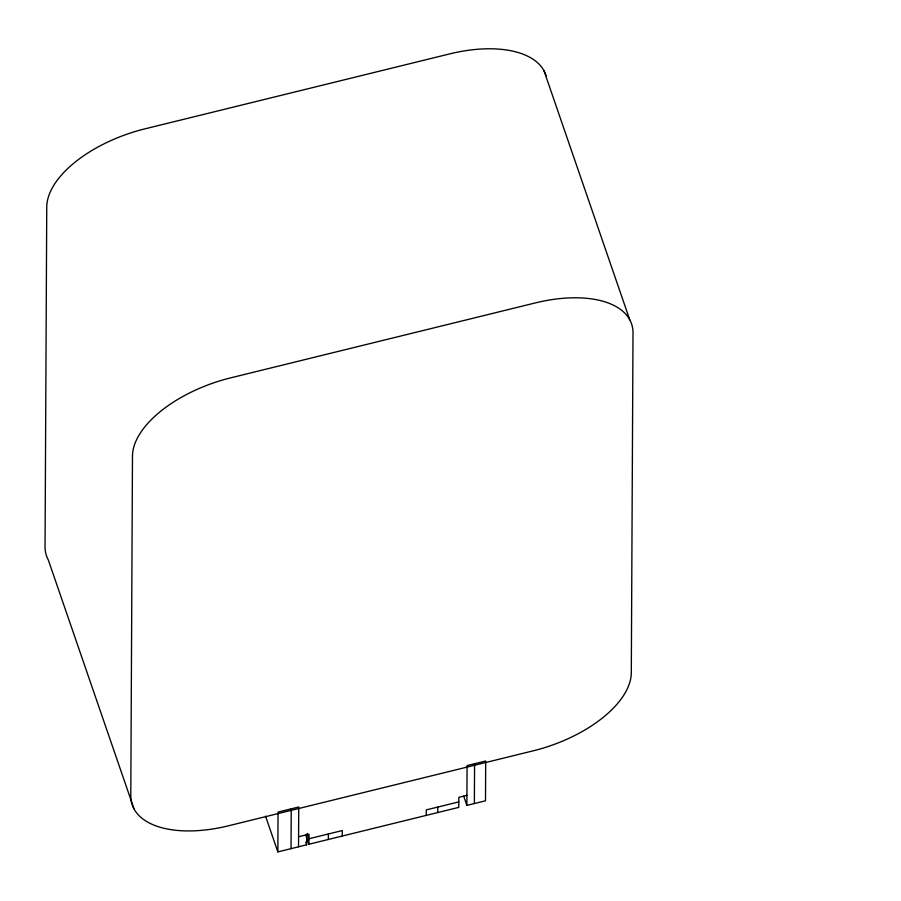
<?xml version="1.0" encoding="UTF-8"?>
<svg xmlns="http://www.w3.org/2000/svg" width="901" height="901" viewBox="0 0 901 901"><rect width="100%" height="100%" fill="white"/><g stroke="black" fill="none" stroke-linecap="round" stroke-linejoin="round"><path stroke-width="1.35" d="M306.689 834.743L306.644 844.811L277.846 851.895L278.049 812.083L298.738 806.992L298.535 846.805M291.034 848.641L291.237 808.839M466.932 795.324L458.823 797.317L458.767 807.386L308.919 844.248L308.975 834.18L298.58 836.736M328.347 839.473L328.369 833.977M342.267 836.038L342.301 830.553L308.953 838.752L307.117 833.436M426.241 815.394L426.274 809.898L458.8 801.901M437.751 812.556L437.773 807.071M466.876 805.393L467.078 765.58L485.695 761.007L485.504 800.809L466.876 805.393L463.722 796.225M474.376 803.546L474.568 763.744M544.001 70.751L629.743 319.754M305.721 834.934L308.919 844.248M305.732 842.176L306.644 844.811M265.547 816.171L277.846 851.895M134.046 808.952L48.316 559.96A101.914 51.875 -19 0 1 45.05 546.772L46.751 207.05A101.914 51.875 -19 0 1 144.847 128.877L449.712 53.891A101.914 51.875 -19 0 1 546.107 75.763M132.481 456.052L130.791 795.774A101.914 51.875 -19 0 0 228.347 825.823L533.212 750.826A101.914 51.875 -19 0 0 631.308 672.653L633.009 332.942A101.914 51.875 -19 0 0 535.442 302.894L230.588 377.879A101.914 51.875 -19 0 0 132.481 456.052"/></g></svg>
